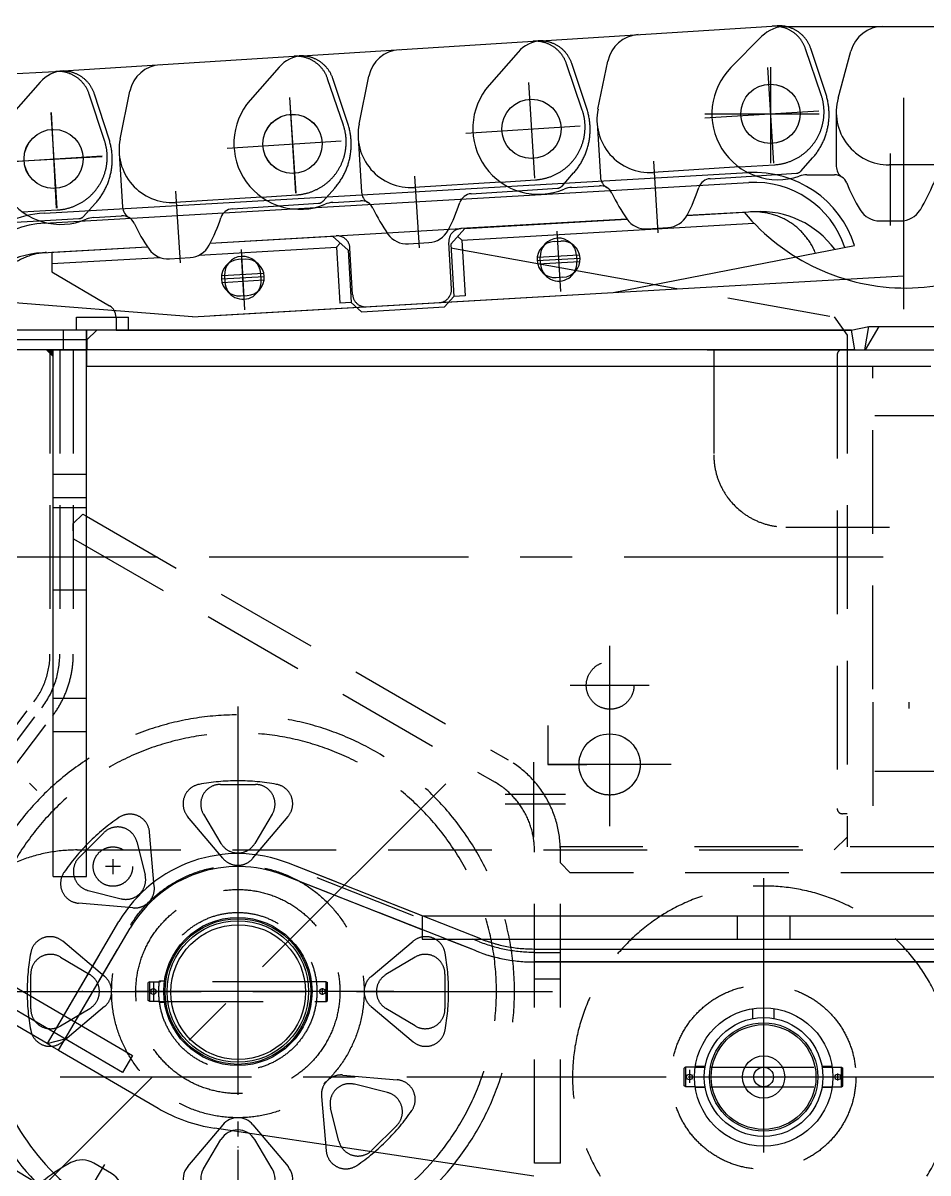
# Model space of a CAD drawing. Header units: millimetres. Extents: x -10 to 16810, y -459 to 11890.
# Drawn here: x 4475 to 6220, y 8308 to 10527 of the extents above; entities that cross this region are included whole.
import ezdxf

# ---------------------------------------------------------------- set-up
doc = ezdxf.new("R2010")
doc.units = ezdxf.units.MM
doc.header["$LTSCALE"] = 400
doc.linetypes.add('F', pattern=[0.75, 0.5, -0.25])
doc.linetypes.add('G', pattern=[2, 1.25, -0.25, 0.25, -0.25])
for name, color, linetype in [('01', 7, 'Continuous'), ('02', 1, 'Continuous'), ('04', 2, 'F'), ('05', 4, 'G'), ('11', 3, 'Continuous')]:
    doc.layers.add(name, color=color, linetype=linetype)

# ---------------------------------------------------------------- blocks, each defined once
blk = doc.blocks.new('ewwe')
for p, q in [((2439.2, 14125.3), (2413.2, 14080.3)), ((2439.2, 14125.3), (7072.3, 14125.3)), ((2108.2, 14080.3), (7525.2, 14080.3))]:
    blk.add_line(p, q)
at = {"layer": '04', "color": 2, "linetype": 'F'}
for p, q in [((2121.2, 14080.3), (2121.2, 13877.3)), ((2260.2, 13738.3), (8426.2, 13738.3))]:
    blk.add_line(p, q, dxfattribs=at)
blk.add_arc((2260.2, 13877.3), 139, 180, 270, dxfattribs=at)
blk = doc.blocks.new('WREWRETERTE')
for p, q in [((6030.3, 12945), (6038.2, 12990)), ((6038.2, 12990), (7511.3, 12990)), ((7519.3, 12945), (7511.3, 12990)), ((6030.3, 12945), (7519.3, 12945))]:
    blk.add_line(p, q)
blk = doc.blocks.new('WWEW W')
for p, q in [((7838.3, 7043.2), (5952.3, 7043.2)), ((5952.3, 7043.2), (5952.3, 7005.2)), ((7838.3, 7043.2), (7831.7, 7005.2)), ((7831.7, 7005.2), (5952.3, 7005.2))]:
    blk.add_line(p, q)
at = {"layer": '04', "color": 2, "linetype": 'F'}
for p, q in [((6311.3, 7005.2), (6311.3, 7043.2)), ((6357.3, 7024.2), (6357.3, 7043.2)), ((6357.3, 7024.2), (5952.3, 7024.2)), ((6357.3, 7024.2), (5952.3, 7024.2)), ((6357.3, 7024.2), (6376.3, 7005.2))]:
    blk.add_line(p, q, dxfattribs=at)
blk = doc.blocks.new('wewwewerwerw')
at = {"layer": '04', "color": 2, "linetype": 'F'}
for p, q in [((5391, 4260.9), (5391, 3673.4)), ((5391, 4260.9), (5436, 4260.9)), ((5410, 4260.9), (5410, 3673.4)), ((5436, 4260.9), (5436, 3673.4)), ((5045, 3165.9), (5360.1, 3581.6)), ((5060.1, 3154.4), (5375.3, 3570.1)), ((5080.9, 3138.7), (5396, 3554.4)), ((5045, 3165.9), (5080.9, 3138.7))]:
    blk.add_line(p, q, dxfattribs=at)
for radius in [152, 171, 197]:
    blk.add_arc((5239, 3673.4), radius, 322.8338, 0, dxfattribs=at)
blk = doc.blocks.new('eerrfdrrr')
at = {"layer": '04', "color": 2, "linetype": 'F'}
for p, q in [((-2706.2, 8400.9), (-2687.7, 8419.1)), ((-2687.7, 8419.1), (-2680.7, 8415.1)), ((-2680.7, 8415.1), (-1867.7, 7945.2)), ((-2705.8, 8371.8), (-2706.2, 8400.9)), ((-2705.8, 8371.8), (-1892.7, 7901.9)), ((-1816.8, 7167.3), (-1816.8, 7770.3)), ((-1766.8, 7167.3), (-1766.8, 7770.3)), ((-1816.8, 7573.8), (-1766.8, 7573.8)), ((-1816.8, 7522.8), (-1766.8, 7522.8)), ((-1766.8, 7167.3), (-1816.8, 7167.3))]:
    blk.add_line(p, q, dxfattribs=at)
for radius in [202, 152]:
    blk.add_arc((-1968.8, 7770.3), radius, 0, 59.9747, dxfattribs=at)
blk = doc.blocks.new('A$C55326A15')
for p, q in [((0, 0), (0, 1016)), ((0, 1016), (64, 1016)), ((64, 0), (64, 1016)), ((0, 0), (64, 0))]:
    blk.add_line(p, q)
at = {"layer": '04', "color": 2, "linetype": 'F'}
for p, q in [((64, 775), (0, 775)), ((64, 730), (0, 730)), ((64, 711), (0, 711)), ((64, 552), (0, 552)), ((64, 343), (0, 343)), ((64, 279), (0, 279))]:
    blk.add_line(p, q, dxfattribs=at)
blk = doc.blocks.new('RFGDDSFG')
at = {"ltscale": 0.8}
for radius in [133.5, 114.5]:
    blk.add_circle((4782.3, 4432), radius, dxfattribs=at)
for centre in [(4639.3, 4432), (4925.3, 4432)]:
    blk.add_circle(centre, 5.5)
at = {"layer": '01'}
for p, q in [((4632.3, 4451), (4629.3, 4449.2)), ((4629.3, 4414.7), (4629.3, 4449.2)), ((4650.2, 4451), (4632.3, 4451)), ((4632.3, 4413), (4632.3, 4451)), ((4914.4, 4451), (4932.3, 4451)), ((4932.3, 4451), (4935.3, 4449.2)), ((4932.3, 4413), (4932.3, 4451)), ((4935.3, 4414.7), (4935.3, 4449.2)), ((4632.3, 4413), (4629.3, 4414.7)), ((4932.3, 4413), (4935.3, 4414.7)), ((4650.2, 4413), (4632.3, 4413)), ((4914.4, 4413), (4932.3, 4413))]:
    blk.add_line(p, q, dxfattribs=at)
for radius in [104.5, 101, 19]:
    blk.add_circle((4782.3, 4432), radius, dxfattribs=at)
at = {"layer": '01', "color": 7, "linetype": 'Continuous'}
blk.add_circle((4782.3, 4432), 40.8, dxfattribs=at)
at = {"layer": '04', "color": 2, "linetype": 'F', "ltscale": 0.8}
for p, q in [((4761.8, 4544.6), (4761.8, 4563.9)), ((4802.8, 4544.6), (4802.8, 4563.9)), ((4669.7, 4452.5), (4650.4, 4452.5)), ((4914.2, 4452.5), (4895, 4452.5)), ((4669.7, 4411.5), (4650.4, 4411.5)), ((4914.2, 4411.5), (4895, 4411.5))]:
    blk.add_line(p, q, dxfattribs=at)
at = {"layer": '04', "color": 2, "linetype": 'F'}
for p, q in [((4650.2, 4451), (4669.4, 4451)), ((4679.5, 4451), (4885.1, 4451)), ((4895.2, 4451), (4914.4, 4451)), ((4650.2, 4413), (4669.4, 4413)), ((4679.5, 4413), (4885.1, 4413)), ((4895.2, 4413), (4914.4, 4413))]:
    blk.add_line(p, q, dxfattribs=at)
at = {"layer": '05', "ltscale": 0.8}
for p, q in [((4782.3, 4577.5), (4782.3, 4286.5)), ((4927.8, 4432), (4636.8, 4432))]:
    blk.add_line(p, q, dxfattribs=at)
at = {"layer": '05', "color": 4, "linetype": 'G'}
for p, q in [((4639.3, 4446), (4639.3, 4420.6)), ((4925.3, 4425.4), (4925.3, 4438.6))]:
    blk.add_line(p, q, dxfattribs=at)
blk = doc.blocks.new('erteter')
at = {"layer": '01'}
for p, q in [((6534.1, 3617.6), (6990.6, 3617.6)), ((6488.7, 3598.7), (6429, 3538.6)), ((6635.6, 3479.3), (6660.3, 3570.3)), ((6632.1, 3452.6), (6632.1, 3347.9)), ((6900.7, 3350.6), (6734.1, 3350.6)), ((6575.4, 3331.6), (6628.9, 3331.6)), ((6843.2, 3331.6), (6932.7, 3331.6)), ((6716.3, 3242.6), (6755.8, 3242.6))]:
    blk.add_line(p, q, dxfattribs=at)
at = {"layer": '01', "color": 7, "linetype": 'Continuous'}
for centre in [(6505.2, 3449.1), (6967, 3449.1)]:
    blk.add_circle(centre, 57.1, dxfattribs=at)
at = {"layer": '01'}
for centre, radius, start, end in [((6534.1, 3553.6), 64, 90, 135.1937), ((6722.1, 3553.6), 64, 90, 164.8372), ((6519.1, 3449.1), 127, 135.1937, 289.1318), ((6734.1, 3452.6), 102, 164.8372, 270), ((6575.4, 3286.6), 45, 90, 109.1318), ((6628.9, 3306.6), 25, 21.5869, 90), ((6657.1, 3347.9), 25, 180, 235.7438), ((6843.2, 3306.6), 25, 90, 158.4131), ((6716.3, 3287.6), 45, 211.4289, 270), ((6755.8, 3287.6), 45, 270, 328.5711)]:
    blk.add_arc(centre, radius, start, end, dxfattribs=at)
at = {"layer": '01', "color": 7, "linetype": 'Continuous'}
for centre, start, end in [((6965.1, 3439.6), 201.5869, 211.4289), ((6507.1, 3439.6), 328.5711, 338.4131)]:
    blk.add_arc(centre, 336.5, start, end, dxfattribs=at)
at = {"layer": '04', "color": 2, "linetype": 'F'}
for p, q in [((7067, 3479.3), (7042.3, 3570.3)), ((7075.8, 3481.6), (7052.4, 3570)), ((7018.9, 3335.4), (7042.7, 3359.1))]:
    blk.add_line(p, q, dxfattribs=at)
at = {"layer": '04'}
for p, q in [((6900.7, 3350.6), (6968.6, 3350.6)), ((6932.7, 3331.6), (7009.7, 3331.6))]:
    blk.add_line(p, q, dxfattribs=at)
at = {"layer": '04', "color": 2, "linetype": 'F'}
for centre, radius, start, end in [((6980.6, 3553.6), 64, 15.1628, 90), ((6990.6, 3553.6), 64, 14.8314, 90), ((6968.6, 3452.6), 102, 270, 15.1628), ((6953.1, 3449.1), 127, 314.8911, 14.8314), ((7009.7, 3344.6), 13, 270, 314.8911)]:
    blk.add_arc(centre, radius, start, end, dxfattribs=at)
at = {"layer": '05', "color": 4, "linetype": 'G'}
for p, q in [((6505.2, 3538.9), (6505.2, 3354)), ((6967, 3538.9), (6967, 3354)), ((6378.6, 3449.1), (6599, 3449.1)), ((6840.4, 3449.1), (7060.8, 3449.1)), ((6736.1, 3372.4), (6736.1, 3233.8))]:
    blk.add_line(p, q, dxfattribs=at)

msp = doc.modelspace()

# ---------------------------------------------------------------- hatches: boundary and pattern name
at = {"layer": '02', "linetype": 'Continuous'}
h = msp.add_hatch(color=1, dxfattribs=at)
h.paths.add_polyline_path([(4533.4, 9889.7), (4533.4, 9896.4), (4529.6, 9896.4, -0.002384)], flags=16)
h.paths.add_polyline_path([(4529.6, 9896.4), (4526.9, 9896.4), (4526.9, 9889.9), (4533.4, 9883.4), (4533.4, 9889.7, 0.002384)])
h.paths.add_polyline_path([(4526.9, 9896.4), (4520.4, 9896.4), (4526.9, 9889.9)])

# ---------------------------------------------------------------- linework, layer by layer
for p, q in [((4597.4, 9864.4), (6226.1, 9864.4)), ((4521.8, 8558), (3967.1, 8882.4)), ((5244.9, 8804.4), (11721.9, 8804.4)), ((5244.9, 8804.4), (5244.9, 8759.4)), ((5244.9, 8759.4), (11721.9, 8759.4)), ((5460.4, 8740.4), (12080.4, 8740.4)), ((5460.4, 8715.4), (12112.4, 8715.4)), ((5040.7, 8639.4), (5059.4, 8639.4))]:
    msp.add_line(p, q)
for centre in [(4726.4, 8658.4), (5052.4, 8658.4)]:
    msp.add_circle(centre, 5.5)
at = {"layer": '01'}
for p, q in [((4092.7, 10409.3), (4548.5, 10433.8)), ((5886.8, 10162.6), (5755.4, 10155)), ((5755.4, 10155), (5866.1, 10161.4)), ((4416.7, 10140.3), (4506, 10145.1)), ((5639.9, 10148.4), (5319.7, 10129.9)), ((5321.5, 10108), (5884.8, 10140.5)), ((5327.2, 10130.4), (5639.9, 10148.4)), ((4836.2, 10102.1), (5079.1, 10116.1)), ((4836.2, 10102.1), (5071.6, 10115.6)), ((5071.6, 10115.6), (5102.3, 10088.3)), ((5079.1, 10116.1), (5319.7, 10129.9)), ((5299.9, 10099.7), (5327.2, 10130.4)), ((4512.1, 10083.4), (4714.9, 10095.1)), ((4530.4, 10084.4), (4714.9, 10095.1)), ((4814.8, 10078.8), (5079.9, 10094.1)), ((5079.9, 10094.1), (5086.9, 10102)), ((5079.9, 10094.1), (5086.1, 9986.2)), ((5299.9, 10099.7), (5305.7, 9998.9)), ((5321.5, 10108), (5313.6, 10115)), ((5321.5, 10108), (5327.7, 10000.2)), ((5499.4, 10105.2), (5512.4, 10106)), ((5613.3, 10006.6), (6078.8, 10097.6)), ((4530.4, 10062.4), (4738.6, 10074.4)), ((4903.4, 10070.9), (4890.5, 10070.1)), ((5102.3, 10088.3), (5108.1, 9987.5)), ((5473.4, 10061.7), (5472.7, 10074.6)), ((5542.5, 10078.7), (5543.3, 10065.7)), ((4863.7, 10039.5), (4864.4, 10026.5)), ((4934.3, 10030.6), (4933.6, 10043.6)), ((5516.4, 10036.1), (5503.5, 10035.3)), ((4801.7, 9959.8), (5613.3, 10006.6)), ((4801.7, 9959.8), (4328.7, 9996.7)), ((4894.5, 10000.2), (4907.5, 10001)), ((5108.1, 9987.5), (5086.1, 9986.2)), ((5108.1, 9987.5), (5128.1, 9969.6)), ((5287.9, 9978.8), (5305.7, 9998.9)), ((5327.7, 10000.2), (5305.7, 9998.9)), ((5128.1, 9969.6), (5287.9, 9978.8)), ((4578.4, 9959.4), (4678.4, 9959.4)), ((4578.4, 9934.4), (4578.4, 9959.4)), ((4654.4, 9959.4), (4654.4, 9934.4)), ((4678.4, 9934.4), (4678.4, 9959.4)), ((6072.4, 9934.4), (6106.4, 9941.4)), ((6106.4, 9941.4), (8061.4, 9941.4)), ((4597.4, 9896.4), (4597.4, 9934.4)), ((4654.4, 9934.4), (6072.4, 9934.4)), ((5163.3, 9934.4), (5382.9, 9934.4)), ((5487.4, 9171.4), (5487.4, 9096.4)), ((5487.4, 9096.4), (5562.4, 9096.4)), ((4487.7, 9060.2), (4501.8, 9046)), ((5244.7, 8804.4), (4986.9, 8905.9)), ((5176.5, 8804.4), (4977.7, 8882.7)), ((5244.9, 8777.5), (4977.7, 8882.7)), ((4521.9, 8558.1), (4660.1, 8793.2)), ((4543.4, 8545.4), (4681.7, 8780.6)), ((4543.4, 8545.4), (4681.7, 8780.6)), ((5348.7, 8736.6), (5290.8, 8759.4)), ((5348.7, 8736.6), (5290.8, 8759.4)), ((12112.4, 8715.4), (5460.4, 8715.4)), ((4719.4, 8677.4), (4716.4, 8675.7)), ((4716.4, 8641.2), (4716.4, 8675.7)), ((4719.4, 8639.4), (4719.4, 8677.4)), ((4719.4, 8677.4), (4738.1, 8677.4)), ((5059.4, 8677.4), (5062.4, 8675.7)), ((5059.4, 8639.4), (5059.4, 8677.4)), ((5062.4, 8641.2), (5062.4, 8675.7)), ((4719.4, 8639.4), (4716.4, 8641.2)), ((4738.1, 8639.4), (4719.4, 8639.4)), ((5059.4, 8639.4), (5062.4, 8641.2)), ((4543.4, 8545.4), (4735.5, 8433.1)), ((4860.3, 8401.4), (4792.5, 8320.6)), ((5460.4, 8302.4), (4844.2, 8394.8)), ((4918.5, 8401.4), (4986.3, 8320.6)), ((4823.1, 8316.6), (4856.8, 8372.8)), ((4955.7, 8316.6), (4922, 8372.8))]:
    msp.add_line(p, q, dxfattribs=at)
at = {"layer": '01', "color": 7, "linetype": 'Continuous'}
for p, q in [((4516.2, 10159.7), (5873.9, 10238)), ((4517.3, 10140.8), (5875, 10219)), ((4530.4, 10084.4), (4530.4, 10046.4)), ((5464.2, 10063.2), (5539.2, 10049.7)), ((4530.4, 10046.4), (4642.1, 9981)), ((6039.8, 9959.8), (6064.4, 9924.5)), ((4597.4, 9934.4), (4597.4, 9864.4)), ((5059.4, 8677.4), (5040.7, 8677.4))]:
    msp.add_line(p, q, dxfattribs=at)
at = {"layer": '01'}
msp.add_lwpolyline([(3822.4, 8996), (3841.6, 9028.8), (4685.9, 8535.1), (4666.7, 8502.3)], close=True, dxfattribs=at)
at = {"layer": '01', "color": 7, "linetype": 'Continuous'}
for centre, radius in [((4534, 10264.3), 57.1), ((5606.4, 9096.4), 59), ((5606.4, 9096.4), 59)]:
    msp.add_circle(centre, radius, dxfattribs=at)
at = {"layer": '01'}
for centre, radius in [((4889.4, 8658.4), 143), ((4889.4, 8658.4), 140.5), ((4889.4, 8658.4), 136.5), ((4890.1, 8657.3), 130)]:
    msp.add_circle(centre, radius, dxfattribs=at)
for centre, radius, start, end in [((5885.6, 10035.3), 203, 17.8498, 93.2994), ((5885.6, 10035.3), 184, 18.5554, 93.2994), ((4527.8, 9957.1), 203, 93.2994, 134.0089), ((6177.9, 10421.4), 406, 219.8205, 320.546), ((5897, 9984.9), 178, 36.2226, 93.2994), ((4527.8, 9957.1), 184, 93.2994, 168.0433), ((5501.5, 10070.3), 35, 93.2994, 273.2994), ((5507.6, 10076.6), 35, 3.2994, 183.2994), ((5514.4, 10071), 35, 273.2994, 93.2994), ((4522.3, 9905.7), 178, 93.2994, 150.3761), ((4898.6, 10041.5), 35, 3.2994, 183.2994), ((4905.4, 10035.9), 35, 273.2994, 93.2994), ((4892.5, 10035.2), 35, 93.2994, 273.2994), ((5508.3, 10063.7), 35, 183.2994, 3.2994), ((4899.4, 10028.6), 35, 183.2994, 3.2994), ((4889.4, 8658.4), 266, 68.512, 149.5479), ((4889.4, 8658.4), 241, 68.512, 149.5479), ((4889.4, 8658.4), 241, 68.512, 149.5479), ((5460.4, 9020.4), 280, 248.512, 270), ((5460.4, 9020.4), 305, 248.512, 270), ((5460.4, 9020.4), 305, 248.512, 270), ((4887.9, 8654.1), 532, 179.892, 222.8009), ((4889.4, 8658.4), 498.7, 182.7664, 224.5902), ((4889.4, 8696.4), 305, 239.6844, 261.4749), ((4889.4, 8376.9), 38, 40.0187, 139.9813), ((4889.4, 8353.3), 38, 30.9234, 149.0766), ((4821.7, 8296.2), 38, 139.9813, 259.4022), ((4957.2, 8296.2), 38, 280.5978, 40.0187), ((4889.4, 8658.4), 498.7, 285.9115, 319.0449), ((4878.8, 8663.8), 545.2, 287.953, 321.6421), ((4855.7, 8297), 38, 149.0766, 270), ((4923.1, 8297), 38, 270, 30.9234)]:
    msp.add_arc(centre, radius, start, end, dxfattribs=at)
at = {"layer": '01', "color": 7, "linetype": 'Continuous'}
msp.add_arc((4629.4, 9959.4), 25, 0, 59.626, dxfattribs=at)
at = {"layer": '02', "color": 1, "linetype": 'Continuous'}
for p in [(4533.4, 9896.4), (4533.4, 9883.4)]:
    msp.add_line(p, (4520.4, 9896.4), dxfattribs=at)
at = {"layer": '04', "color": 2, "linetype": 'F'}
for p, q in [((4632.3, 10299.8), (4602.7, 10389.4)), ((4640.9, 10302.6), (4612.8, 10389.6)), ((4591.9, 10153.5), (4614.4, 10178.5)), ((5301.4, 10013.7), (5296.2, 10103.5)), ((5110.7, 10002.7), (5105.5, 10092.5)), ((6039.8, 9959.8), (6064.4, 9924.5)), ((5794.4, 9896.4), (4597.4, 9896.4)), ((6064.4, 9896.4), (6055.4, 9896.4)), ((6064.4, 9896.4), (6064.4, 8956.4)), ((6045.4, 9886.4), (6045.4, 9011.4)), ((4855.7, 9057.8), (4923.1, 9057.8)), ((4860.3, 8915.5), (4792.5, 8996.2)), ((4823.1, 9000.3), (4856.8, 8944.1)), ((4918.5, 8915.5), (4986.3, 8996.2)), ((4955.7, 9000.3), (4922, 8944.1)), ((6064.4, 9001.4), (6055.4, 9001.4)), ((4583.2, 8917), (4630.8, 8964.7)), ((4728.2, 8860.8), (4719.1, 8965.8)), ((4694.6, 8947), (4710.5, 8883.4)), ((6064.4, 8956.4), (6039.4, 8931.4)), ((4579.1, 8931.4), (6039.4, 8931.4)), ((9270.4, 8937.4), (5511.4, 8937.4)), ((5511.4, 8906.4), (5511.4, 8937.4)), ((4662.9, 8899.4), (4633.9, 8899.4)), ((4648.4, 8913.9), (4648.4, 8884.9)), ((5228.3, 8804.4), (4984.7, 8900.4)), ((5357.9, 8759.9), (4986.9, 8905.9)), ((5511.4, 8906.4), (5530.4, 8887.4)), ((5348.7, 8736.6), (4977.7, 8882.7)), ((9252.2, 8887.4), (5530.4, 8887.4)), ((4600.8, 8853.3), (4664.4, 8837.3)), ((4687.1, 8819.6), (4582.1, 8828.8)), ((4521.9, 8558.1), (4660.1, 8793.2)), ((5852.9, 8759.4), (5852.9, 8804.4)), ((5954.9, 8759.4), (5954.9, 8804.4)), ((4556.1, 8567), (4681.7, 8780.6)), ((4632.4, 8687.5), (4551.6, 8755.3)), ((5146.5, 8687.5), (5227.2, 8755.3)), ((5355.7, 8754.3), (5342.6, 8759.4)), ((4547.6, 8724.7), (4603.8, 8691)), ((5231.3, 8724.7), (5175.1, 8691)), ((5460.4, 8715.4), (12112.4, 8715.4)), ((4490, 8624.7), (4490, 8692.1)), ((5040.7, 8677.4), (4738.1, 8677.4)), ((4738.3, 8678.9), (4750.4, 8678.9)), ((5288.8, 8692.1), (5288.8, 8624.7)), ((4632.4, 8629.3), (4551.6, 8561.5)), ((4738.1, 8639.4), (5040.7, 8639.4)), ((4738.3, 8637.9), (4750.4, 8637.9)), ((5146.5, 8629.3), (5227.2, 8561.5)), ((4547.6, 8592.1), (4603.8, 8625.8)), ((5231.3, 8592.1), (5175.1, 8625.8)), ((4521.8, 8558), (4556, 8567)), ((4521.8, 8558), (4556, 8567)), ((4521.8, 8558), (4556, 8567)), ((4543.4, 8545.4), (4556, 8567)), ((4527, 8555), (4521.8, 8558)), ((4527, 8555), (4521.8, 8558)), ((4527, 8555), (4543.4, 8545.4)), ((5091.8, 8497.2), (5196.8, 8488.1)), ((5178, 8463.6), (5114.4, 8479.5)), ((5050.6, 8456.1), (5059.8, 8351.1)), ((5084.3, 8369.8), (5068.3, 8433.4)), ((5195.7, 8399.8), (5148, 8352.2))]:
    msp.add_line(p, q, dxfattribs=at)
at = {"layer": '04'}
for p, q in [((4473.1, 10162.4), (4540.8, 10166)), ((4506, 10145.1), (4582.9, 10149.2)), ((5300.3, 10092.6), (5464.2, 10063.2)), ((5539.2, 10049.7), (6039.8, 9959.8)), ((6064.4, 9924.5), (6064.4, 9896.4)), ((6114.4, 9241.4), (6114.4, 9864.4)), ((6114.4, 9216.4), (6114.4, 8937.4)), ((6184.4, 9204.4), (6184.4, 9216.4)), ((6064.4, 8956.4), (6064.4, 8937.4))]:
    msp.add_line(p, q, dxfattribs=at)
at = {"layer": '04', "color": 2, "linetype": 'F'}
for centre, radius in [((5607.4, 9248.9), 46), ((5606.4, 9096.4), 59), ((4648.4, 8899.4), 38), ((4889.4, 8658.4), 243.5), ((4889.4, 8658.4), 196.8), ((4889.4, 8658.4), 152.5), ((5903.4, 8493.4), 178)]:
    msp.add_circle(centre, radius, dxfattribs=at)
for centre, radius, start, end in [((4541.9, 10369.3), 64, 18.2328, 93.0701), ((4551.9, 10369.9), 64, 17.9014, 93.0701), ((4535.4, 10267.8), 102, 273.0701, 18.2328), ((4520.1, 10263.5), 127, 317.9612, 17.9014), ((5885.6, 10035.3), 127, 21.957, 93.2994), ((4582.2, 10162.2), 13, 273.0701, 317.9612), ((5080.6, 10091.1), 25, 3.2994, 93.2994), ((5321.2, 10105), 25, 93.2994, 183.2994), ((4527.8, 9957.1), 127, 93.2994, 164.6418), ((5276.4, 10012.2), 25, 273.2994, 3.2994), ((5135.7, 10004.1), 25, 183.2994, 273.2994), ((6055.4, 9886.4), 10, 90, 180), ((4889.4, 8658.4), 533.5, 321.3918, 180.3615), ((4889.4, 8658.4), 498.7, 319.0449, 182.7664), ((4821.7, 9020.6), 38, 100.5978, 220.0187), ((4889.4, 8658.4), 406.5, 79.4022, 100.5978), ((4855.7, 9019.8), 38, 90, 210.9234), ((4923.1, 9019.8), 38, 329.0766, 90), ((4957.2, 9020.6), 38, 319.9813, 79.4022), ((6055.4, 9011.4), 10, 180, 270), ((4889.4, 8658.4), 406.5, 124.4022, 145.5978), ((4681.2, 8962.5), 38, 4.9813, 124.4022), ((4657.7, 8937.8), 38, 14.0766, 135), ((4889.4, 8963.6), 38, 210.9234, 329.0766), ((4579.4, 8626.4), 305, 90, 131.2249), ((4610.1, 8890.1), 38, 135, 255.9234), ((4889.4, 8939.9), 38, 220.0187, 319.9813), ((4585.4, 8866.6), 38, 145.5978, 265.0187), ((4673.6, 8874.2), 38, 255.9234, 14.0766), ((4690.4, 8857.5), 38, 265.0187, 4.9813), ((5903.4, 8493.4), 368.5, 328.7805, 211.2195), ((4527.2, 8726.2), 38, 49.9813, 169.4022), ((5251.6, 8726.2), 38, 10.5978, 130.0187), ((5460.4, 9020.4), 286, 248.512, 270), ((5460.4, 9020.4), 286, 248.512, 270), ((5460.4, 9020.4), 280, 248.512, 270), ((4889.4, 8658.4), 406.5, 169.4022, 190.5978), ((4528, 8692.1), 38, 59.0766, 180), ((5250.8, 8692.1), 38, 0, 120.9234), ((4889.4, 8658.4), 406.5, 349.4022, 10.5978), ((5460.4, 9020.4), 305, 248.512, 270), ((4584.3, 8658.4), 38, 300.9234, 59.0766), ((4607.9, 8658.4), 38, 310.0187, 49.9813), ((5170.9, 8658.4), 38, 130.0187, 229.9813), ((5194.6, 8658.4), 38, 120.9234, 239.0766), ((4528, 8624.7), 38, 180, 300.9234), ((5250.8, 8624.7), 38, 239.0766, 0), ((4527.2, 8590.7), 38, 190.5978, 310.0187), ((5251.6, 8590.7), 38, 229.9813, 349.4022), ((5088.5, 8459.4), 38, 85.0187, 184.9813), ((5105.2, 8442.6), 38, 75.9234, 194.0766), ((5193.5, 8450.2), 38, 325.5978, 85.0187), ((5168.8, 8426.7), 38, 315, 75.9234), ((4889.4, 8658.4), 406.5, 304.4022, 325.5978), ((5121.1, 8379.1), 38, 194.0766, 315), ((5097.6, 8354.4), 38, 184.9813, 304.4022)]:
    msp.add_arc(centre, radius, start, end, dxfattribs=at)
at = {"layer": '04'}
msp.add_arc((4889.4, 8658.4), 498.7, 224.5902, 243.0768, dxfattribs=at)
at = {"layer": '05', "color": 4, "linetype": 'G'}
for p, q in [((4529.2, 10353.9), (4539.1, 10169.4)), ((4407.5, 10257.5), (4627.7, 10269.3)), ((5504.8, 10125), (5511.5, 10008.6)), ((4895.8, 10089.9), (4902.5, 9973.5)), ((5547.3, 10078.9), (5467.4, 10074.3)), ((5548.1, 10066), (5468.1, 10061.4)), ((4858.9, 10039.3), (4938.8, 10043.9)), ((4859.7, 10026.3), (4939.6, 10030.9)), ((6117.8, 9769.4), (8266.8, 9769.4)), ((5460.4, 8974.8), (5460.4, 9100.8)), ((5460.4, 8956.3), (5460.4, 9082.3)), ((6117.8, 9083.7), (10759.8, 9083.7)), ((5290.3, 9059.3), (4502.8, 8271.8)), ((5404.8, 9038.9), (5521, 9038.9)), ((5404.8, 9020.4), (5521, 9020.4)), ((4726.4, 8677.4), (4726.4, 8639.4)), ((4318.3, 8658.4), (5496.4, 8658.4)), ((5086.5, 8658.4), (4701.5, 8658.4)), ((5052.4, 8651.9), (5052.4, 8665.1)), ((12115.4, 8493.4), (4546.4, 8493.4))]:
    msp.add_line(p, q, dxfattribs=at)
at = {"layer": '05'}
for p, q in [((6134.2, 9496.4), (2929.4, 9496.4)), ((4711.9, 9496.4), (2932.9, 9496.4)), ((5606.4, 9324.9), (5606.4, 9172.9)), ((5682.4, 9248.9), (5530.4, 9248.9)), ((4889.4, 9207.9), (4889.4, 8379)), ((5606.4, 9215.4), (5606.4, 8977.4)), ((5606.4, 9215.4), (5606.4, 8977.4)), ((5725.4, 9096.4), (5487.4, 9096.4)), ((5725.4, 9096.4), (5487.4, 9096.4)), ((5696.4, 9096.4), (5518.4, 9096.4)), ((4889.4, 8959.4), (4889.4, 8357.4)), ((5903.4, 8876.9), (5903.4, 8109.9)), ((4889.4, 8822.9), (4889.4, 8493.9)), ((4889.4, 8737.8), (4889.4, 8655)), ((4889.4, 8734.6), (4889.4, 8582.3)), ((4889.4, 8682.7), (4889.4, 8634.1)), ((4889.4, 8682.7), (4889.4, 8634.1)), ((5190.4, 8658.4), (4588.4, 8658.4)), ((4965.6, 8658.4), (4813.3, 8658.4)), ((4913.7, 8658.4), (4865.1, 8658.4)), ((4913.7, 8658.4), (4865.1, 8658.4)), ((5903.4, 8635.9), (5903.4, 8350.9)), ((6286.9, 8493.4), (5519.9, 8493.4)), ((6045.9, 8493.4), (5760.9, 8493.4)), ((4889.4, 8353.3), (4889.4, 8108.9))]:
    msp.add_line(p, q, dxfattribs=at)
at = {"layer": '11'}
for p, q in [((6173, 10382.1), (6173, 9974.8)), ((5466.5, 10068.3), (5549.4, 10073)), ((4901, 10000.6), (4896.9, 10070.5)), ((4857.5, 10033.2), (4940.4, 10037.9)), ((5613.3, 10006.6), (6173, 10038.9)), ((4843.8, 9962.3), (5534.6, 10002.1))]:
    msp.add_line(p, q, dxfattribs=at)

# ---------------------------------------------------------------- block references
at = {"layer": '01', "color": 7, "linetype": 'Continuous', "rotation": 3.602297087427694}
for p in [(-819.9, 6471.3), (-1280.8, 6442.3)]:
    msp.add_blockref('erteter', p, dxfattribs=at)
at = {"layer": '01', "color": 7, "linetype": 'Continuous'}
for name, p in [('ewwe', (3686.2, -4183.9)), ('RFGDDSFG', (1121.1, 4061.5))]:
    msp.add_blockref(name, p, dxfattribs=at)
at = {"layer": '01'}
for name, p in [('WREWRETERTE', (68.2, -3048.6)), ('wewwewerwerw', (-864.1, 5635.5)), ('A$C55326A15', (4533.4, 8880.4)), ('eerrfdrrr', (7278.2, 1160.1))]:
    msp.add_blockref(name, p, dxfattribs=at)
at = {"layer": '01', "xscale": -1, "rotation": 180}
msp.add_blockref('WWEW W', (-1758.9, 16939.6), dxfattribs=at)
at = {"layer": '11'}
msp.add_blockref('erteter', (-588.5, 6902.2), dxfattribs=at)
for p, rotation in [((-1741.6, 6413.3), 3.602297087427694), ((11631.5, 7351.5), 145), ((12076.6, 7673.8), 149.357053039696)]:
    msp.add_blockref('erteter', p, dxfattribs=dict(at, rotation=rotation))

doc.saveas('drawing.dxf')
